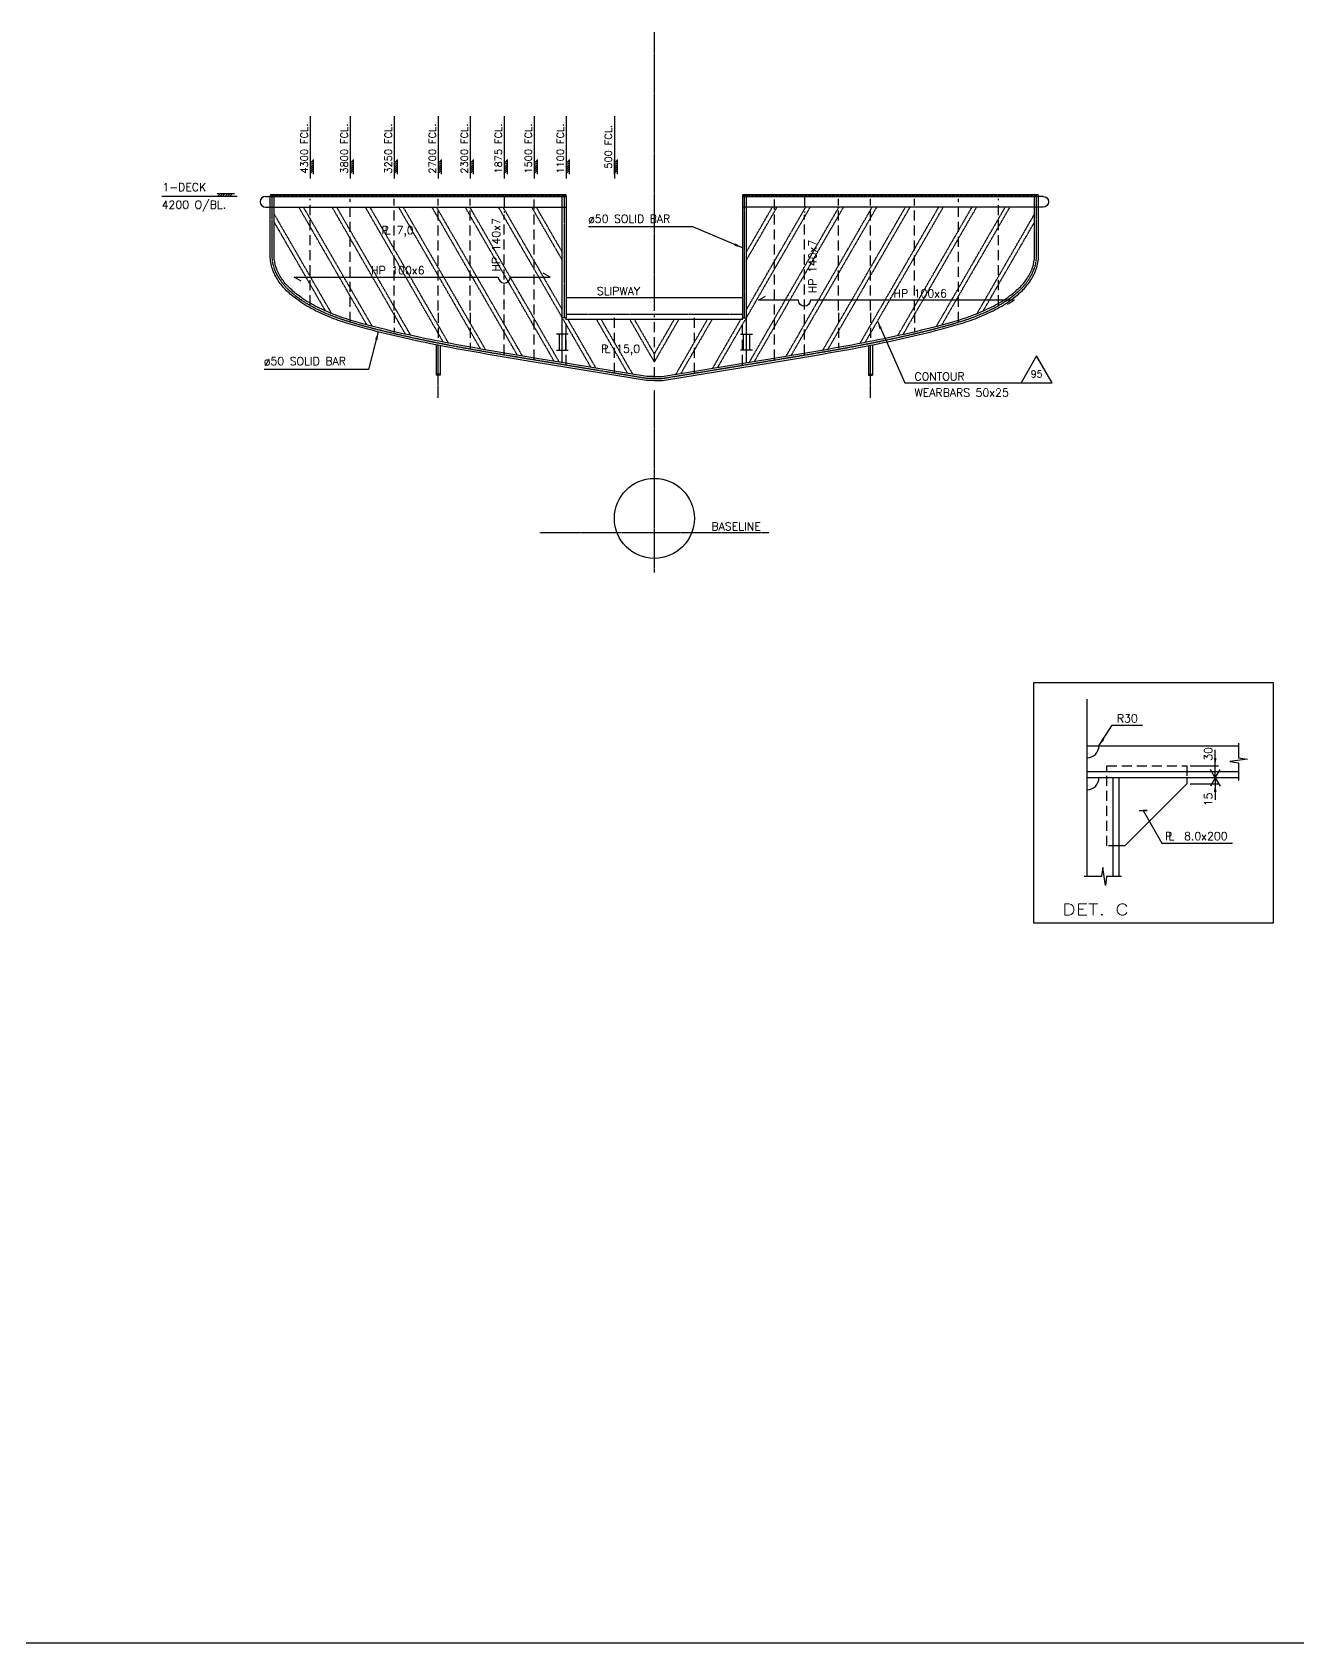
# Model space of a CAD drawing. Extents: x 53504 to 219407, y 25397 to 156081.
# Drawn here: x 149359 to 165173, y 56596 to 76721 of the extents above; entities that cross this region are included whole.
import ezdxf
from ezdxf.enums import TextEntityAlignment as Align

# ---------------------------------------------------------------- set-up
doc = ezdxf.new("R2010")
doc.units = 0
doc.header["$LTSCALE"] = 250
for name, pattern in [('DASHED', [0.75, 0.5, -0.25]), ('JERNB', [2, 1, -1]), ('PHANTOM', [2.1, 1.25, -0.2, 0.125, -0.2, 0.125, -0.2])]:
    doc.linetypes.add(name, pattern=pattern)
doc.layers.get('0').update_dxf_attribs({"linetype": 'CONTINUOUS'})
doc.layers.get('DEFPOINTS').update_dxf_attribs({"linetype": 'CONTINUOUS'})
for name, color, linetype in [('INSPKT', 7, 'CONTINUOUS'), ('POSNR', 2, 'CONTINUOUS'), ('S0CO1', 1, 'CONTINUOUS'), ('S0CO2', 2, 'CONTINUOUS'), ('S0CO3', 3, 'CONTINUOUS'), ('S0CO5', 4, 'CONTINUOUS'), ('S0DA1', 1, 'DASHED'), ('S0DA2', 2, 'DASHED'), ('S0DA3', 3, 'DASHED'), ('S0DIM', 2, 'CONTINUOUS'), ('S0PH1', 1, 'PHANTOM'), ('S0TX2', 2, 'CONTINUOUS')]:
    doc.layers.add(name, color=color, linetype=linetype)
doc.styles.add('ROMANS', font='romans', dxfattribs={"height": 100})
doc.dimstyles.new('ROAR', dxfattribs={"dimscale": 0.4, "dimtxt": 150, "dimasz": 2.4, "dimexe": 100, "dimexo": 100, "dimgap": 400, "dimtad": 0, "dimdsep": 46, "dimtxsty": 'ROMANS', "dimblk1": 'PILB', "dimblk2": 'PILC', "dimsah": 1, "dimcen": 0, "dimclrd": 1, "dimclre": 1, "dimclrt": 2, "dimadec": 0, "dimazin": 0, "dimtfac": 1, "dimtmove": 2, "dimatfit": 3, "dimldrblk": 'PILB', "dimfxl": 100, "dimtvp": 100, "dimtolj": 1, "dimarcsym": 0})
doc.dimstyles.get("Standard").update_dxf_attribs({"dimscale": 50, "dimtxt": 2, "dimasz": 2, "dimexe": 0.5, "dimexo": 1, "dimgap": 1, "dimtad": 1, "dimdsep": 46, "dimtxsty": 'ROMANS', "dimcen": 1.5, "dimclrd": 1, "dimclre": 1, "dimclrt": 2, "dimazin": 2, "dimtfac": 1, "dimtmove": 2, "dimatfit": 3, "dimfxl": 1, "dimtvp": 100, "dimtolj": 1, "dimarcsym": 0})

# ---------------------------------------------------------------- blocks, each defined once
blk = doc.blocks.new('*X7')
at = {"color": 0}
for p, q in [((13410, 17177), (13450, 17217)), ((13439, 17177), (13479, 17217)), ((13467, 17177), (13507, 17217)), ((13495, 17177), (13535, 17217)), ((13523, 17177), (13563, 17217)), ((13552, 17177), (13592, 17217))]:
    blk.add_line(p, q, dxfattribs=at)
blk = doc.blocks.new('TYKK')
at = {"layer": 'S0CO1'}
for p, q in [((-2.04, 0.82), (2.04, 0.82)), ((-2.04, 0), (2.04, 0))]:
    blk.add_line(p, q, dxfattribs=at)
at = {"layer": 'S0CO1', "xscale": 0.0204, "yscale": 0.0204, "zscale": 0.0204}
blk.add_blockref('*X7', (-275.41, -350.41), dxfattribs=at)
blk = doc.blocks.new('ST10011')
at = {"layer": 'S0CO1'}
for p, q in [((4.24, 0.65), (-0.08, 0.65)), ((0, 0), (0.65, 0.65)), ((0.6, 0), (1.25, 0.65)), ((1.2, 0), (1.85, 0.65)), ((1.8, 0), (2.45, 0.65)), ((2.4, 0), (3.05, 0.65)), ((3, 0), (3.65, 0.65))]:
    blk.add_line(p, q, dxfattribs=at)
blk = doc.blocks.new('PLDIM2')
at = {"layer": 'S0TX2', "style": 'ROMANS'}
for s, p in [('P', (-19, 0)), ('L', (23, 0))]:
    blk.add_text(s, height=100, dxfattribs=at).set_placement(p)
blk.add_attdef('XX.X', (168, -1), '', height=100, dxfattribs=at)
blk = doc.blocks.new('POS-PROF')
at = {"layer": 'POSNR'}
blk.add_lwpolyline([(-229, -132), (229, -132), (0, 265)], close=True, dxfattribs=at)
at = {"layer": 'POSNR', "color": 2, "style": 'ROMANS'}
blk.add_attdef('POS', text='', height=100, dxfattribs=at).set_placement((0, 0), align=Align.MIDDLE)
blk = doc.blocks.new('ST10073')
at = {"layer": 'S0CO2'}
for p, q in [((1.49, 4), (-1.49, 4)), ((-1.49, 0), (1.49, 0)), ((-0.79, 4), (-0.79, 0)), ((0.79, 4), (0.79, 0))]:
    blk.add_line(p, q, dxfattribs=at)
blk = doc.blocks.new('PILB')
at = {"color": 1}
for q in [(130, 75), (130, -75)]:
    blk.add_line((0, 0), q, dxfattribs=at)
at = {"color": 1, "linetype": 'ByBlock'}
blk.add_line((0, 0), (250, 0), dxfattribs=at)
blk = doc.blocks.new('PILC')
at = {"color": 1, "linetype": 'ByBlock'}
blk.add_line((0, 0), (-250, 0), dxfattribs=at)
blk.add_solid([(-125, 21), (-125, -21), (0, 0)], dxfattribs=at)
blk = doc.blocks.new('*D212')
at = {"layer": 'DEFPOINTS', "color": 0, "transparency": 16777216}
for p in [(69101, 39290), (68692, 39215), (69045, 39215)]:
    blk.add_point(p, dxfattribs=at)
at = {"layer": 'S0DIM', "color": 1, "lineweight": -2, "transparency": 16777216}
for p, q in [((69061, 39290), (69005, 39290)), ((69045, 39291), (69045, 39292)), ((69045, 39290), (69045, 39215)), ((68732, 39215), (69085, 39215)), ((69045, 39214), (69045, 39214))]:
    blk.add_line(p, q, dxfattribs=at)
at = {"layer": 'S0DIM', "color": 1, "lineweight": -2, "transparency": 16777216, "xscale": 0.8, "yscale": 0.8, "zscale": 0.8}
for name, p, rotation in [('PILB', (69045, 39290), 270), ('PILC', (69045, 39215), 90)]:
    blk.add_blockref(name, p, dxfattribs=dict(at, rotation=rotation))
at = {"layer": 'S0DIM', "color": 2, "transparency": 16777216, "insert": (68958, 39020), "char_height": 100, "attachment_point": 5, "rotation": 90, "style": 'ROMANS'}
blk.add_mtext('\\A1;15', dxfattribs=at)
blk = doc.blocks.new('*D213')
at = {"layer": 'DEFPOINTS', "color": 0, "transparency": 16777216}
for p in [(68692, 39440), (69045, 39440), (69101, 39290)]:
    blk.add_point(p, dxfattribs=at)
at = {"layer": 'S0DIM', "color": 1, "lineweight": -2, "transparency": 16777216}
for p, q in [((68732, 39440), (69085, 39440)), ((69061, 39290), (69005, 39290)), ((69045, 39441), (69045, 39442)), ((69045, 39290), (69045, 39440)), ((69045, 39289), (69045, 39289))]:
    blk.add_line(p, q, dxfattribs=at)
at = {"layer": 'S0DIM', "color": 1, "lineweight": -2, "transparency": 16777216, "xscale": 0.8, "yscale": 0.8, "zscale": 0.8}
for name, p, rotation in [('PILB', (69045, 39290), 90), ('PILC', (69045, 39440), 270)]:
    blk.add_blockref(name, p, dxfattribs=dict(at, rotation=rotation))
at = {"layer": 'S0DIM', "color": 2, "transparency": 16777216, "insert": (68958, 39589), "char_height": 100, "attachment_point": 5, "rotation": 90, "style": 'ROMANS'}
blk.add_mtext('\\A1;30', dxfattribs=at)
blk = doc.blocks.new('C')
at = {"layer": 'S0CO1'}
blk.add_lwpolyline([(-3000.003, -2999.995), (0, -2999.995), (0, 0), (-3000.003, 0)], close=True, dxfattribs=at)
at = {"layer": 'S0CO1', "flags": 128}
for points in [[(-436.12, -752.347), (-436.12, -936.951), (-324.715, -952.608), (-547.525, -983.922), (-436.12, -999.579), (-436.12, -1218.682)], [(-1900.738, -2419.4), (-2085.343, -2419.4), (-2101, -2530.805), (-2132.314, -2307.995), (-2147.971, -2419.4), (-2367.074, -2419.4)]]:
    blk.add_lwpolyline(points, dxfattribs=at)
at = {"layer": 'S0CO2'}
for p, q in [((-436.12, -1111.53), (-2331.384, -1111.53)), ((-436.12, -1186.53), (-2331.384, -1186.53)), ((-2006.385, -1186.53), (-2006.385, -2419.4)), ((-1931.385, -1186.53), (-1931.385, -2419.4))]:
    blk.add_line(p, q, dxfattribs=at)
blk.add_lwpolyline([(-1081.385, -1186.53), (-1081.385, -1261.53), (-1856.385, -2036.53), (-1931.385, -2036.53)], dxfattribs=at)
for centre in [(-2331.384, -786.531), (-2331.384, -1186.53)]:
    blk.add_arc(centre, 150, 270, 0, dxfattribs=at)
at = {"layer": 'S0CO5'}
for p, q in [((-2331.384, -201.355), (-2331.384, -2419.4)), ((-2331.384, -786.531), (-436.12, -786.531))]:
    blk.add_line(p, q, dxfattribs=at)
at = {"layer": 'S0DA1'}
blk.add_lwpolyline([(-1935.959, -2036.53), (-2081.385, -2036.53), (-2081.385, -1036.53), (-1081.385, -1036.53), (-1081.385, -1183.755)], dxfattribs=at)
at = {"layer": 'S0TX2', "color": 1}
blk.add_lwpolyline([(-1677.033, -1594.545), (-1577.033, -1594.545), (-1627.033, -1594.545), (-1395.076, -2003.357), (-511.671, -2003.357)], dxfattribs=at)
at = {"layer": 'S0TX2'}
ref = blk.add_blockref('PLDIM2', (-1334.872, -1963.304), dxfattribs=at)
ref.add_attrib('XX.X', '8.0x200', (-1117.876, -1964.763), dxfattribs={"height": 100, "style": 'ROMANS'})
at = {"layer": 'S0TX2', "style": 'ROMANS'}
blk.add_text('R30', height=100, dxfattribs=at).set_placement((-1957.133, -443.678), align=Align.MIDDLE_LEFT)
at = {"layer": 'S0TX2', "color": 4, "style": 'ROMANS', "width": 1.35}
blk.add_text('DET. C', height=140, dxfattribs=at).set_placement((-2223.593, -2831.222), align=Align.MIDDLE)
at = {"layer": 'S0DIM'}
for base, p2, angle, text, picture, middle in [((-728.221, -1036.53), (-1081.385, -1036.53), 90, '30', '*D213', (-815.32, -887.22)), ((-728.221, -1261.53), (-1081.385, -1261.53), 270, '15', '*D212', (-815.32, -1456.663))]:
    dim = blk.add_linear_dim(base=base, p1=(-672.141, -1186.53), p2=p2, angle=angle, text=text, dimstyle='ROAR', dxfattribs=at)
    dim.commit()
    dim.dimension.update_dxf_attribs({"geometry": picture, "text_midpoint": middle, "dimtype": 128, "insert": (-69773.422, -40476.667)})
at = {"layer": 'S0CO1'}
blk.add_leader([(-2181.384, -786.531), (-2015.102, -527.552), (-1635.698, -527.552)], dimstyle='STANDARD', override={"dimgap": 1, "dimtad": 0}, dxfattribs=at)

msp = doc.modelspace()

# ---------------------------------------------------------------- linework, layer by layer
at = {"layer": 'INSPKT', "color": 0}
msp.add_circle((157133.075, 70645.903), 500, dxfattribs=at)
at = {"layer": 'S0CO1', "color": 0}
for p, q in [((152333.075, 74693.813), (156033.075, 74693.813)), ((152333.075, 74669.813), (156033.075, 74669.813)), ((158233.075, 74693.813), (161933.076, 74693.813)), ((158233.075, 74669.813), (161933.076, 74669.813)), ((156033.075, 73407.009), (158233.076, 73407.009)), ((155983.075, 72593.142), (155983.075, 73153.437)), ((156033.075, 73135.034), (158233.076, 73135.034)), ((158283.076, 72593.142), (158283.076, 73153.437))]:
    msp.add_line(p, q, dxfattribs=at)
at = {"layer": 'S0CO1', "color": 0, "linetype": 'JERNB', "ltscale": 0.02}
for p, q in [((152333.075, 74681.813), (156033.075, 74681.813)), ((158233.075, 74681.813), (161933.076, 74681.813))]:
    msp.add_line(p, q, dxfattribs=at)
at = {"layer": 'S0CO1', "color": 6}
msp.add_line((78186.515, 56596.307), (217245.628, 56596.307), dxfattribs=at)
at = {"layer": 'S0CO2', "color": 0}
for p, q in [((154408.075, 72814.977), (154408.075, 72434.813)), ((154458.075, 72805.122), (154458.075, 72434.813)), ((159808.075, 72805.122), (159808.075, 72434.813)), ((159858.075, 72814.977), (159858.075, 72434.813)), ((154458.075, 72449.813), (154408.075, 72449.813)), ((154458.075, 72434.813), (154408.075, 72434.813)), ((159808.075, 72449.813), (159858.075, 72449.813)), ((159808.075, 72434.813), (159858.075, 72434.813))]:
    msp.add_line(p, q, dxfattribs=at)
at = {"layer": 'S0CO2', "color": 0, "flags": 128}
for points in [[(157133.075, 72369.813), (157033.075, 72369.813), (155633.075, 72600.023, -0.001277), (155032.24, 72700.258, -0.006661), (154433.075, 72810.033, -0.006465), (153999.139, 72901.371, -0.009038), (153568.242, 73006.125, -0.008431), (153330.79, 73072.715, -0.020633), (153097.606, 73152.988, -0.02673), (152873.188, 73254.892, -0.038954), (152664.046, 73385.304, -0.03303), (152538.73, 73491.172, -0.053446), (152433.487, 73617.013, -0.063573), (152360.429, 73763.46, -0.084137), (152333.075, 73924.812), (152333.075, 74681.813)], [(157133.075, 72419.813), (157037.159, 72419.813), (155641.188, 72649.36, -0.001277), (155040.594, 72749.555, -0.006661), (154442.74, 72859.09, -0.006465), (154010.07, 72950.161, -0.009038), (153580.93, 73054.488, -0.008431), (153345.101, 73120.624, -0.020633), (153115.817, 73199.553, -0.02673), (152896.264, 73299.249, -0.038954), (152693.722, 73425.545, -0.03303), (152573.447, 73527.154, -0.053446), (152475.042, 73644.818, -0.063573), (152407.637, 73779.935, -0.084137), (152383.075, 73924.815), (152383.075, 74681.813)], [(157133.076, 72369.813), (157233.076, 72369.813), (158633.076, 72600.023, 0.001277), (159233.911, 72700.258, 0.006661), (159833.075, 72810.033, 0.006465), (160267.011, 72901.371, 0.009038), (160697.908, 73006.125, 0.008431), (160935.361, 73072.715, 0.020633), (161168.545, 73152.988, 0.02673), (161392.963, 73254.892, 0.038954), (161602.105, 73385.304, 0.03303), (161727.421, 73491.172, 0.053446), (161832.664, 73617.013, 0.063573), (161905.721, 73763.46, 0.084137), (161933.075, 73924.812), (161933.076, 74681.813)], [(157133.076, 72419.813), (157228.992, 72419.813), (158624.963, 72649.36, 0.001277), (159225.557, 72749.555, 0.006661), (159823.41, 72859.09, 0.006465), (160256.081, 72950.161, 0.009038), (160685.221, 73054.488, 0.008431), (160921.05, 73120.624, 0.020633), (161150.334, 73199.553, 0.02673), (161369.887, 73299.249, 0.038954), (161572.429, 73425.545, 0.03303), (161692.704, 73527.154, 0.053446), (161791.109, 73644.818, 0.063573), (161858.513, 73779.935, 0.084137), (161883.075, 73924.815), (161883.076, 74681.813)]]:
    msp.add_lwpolyline(points, format="xyb", dxfattribs=at)
for points in [[(156033.075, 74681.813), (156033.075, 73153.437), (155983.075, 73153.437), (155983.075, 74681.813)], [(158233.075, 74681.813), (158233.076, 73153.437), (158283.076, 73153.437), (158283.075, 74681.813)]]:
    msp.add_lwpolyline(points, dxfattribs=at)
at = {"layer": 'S0CO3', "color": 0}
for p, q in [((152275.576, 74670.207), (152333.075, 74670.207)), ((161990.575, 74670.207), (161933.076, 74670.207))]:
    msp.add_line(p, q, dxfattribs=at)
for points in [[(152275.576, 74670.207, 1), (152275.576, 74535.207), (156033.076, 74535.207)], [(161990.575, 74670.207, -1), (161990.575, 74535.207), (158233.075, 74535.207)]]:
    msp.add_lwpolyline(points, format="xyb", dxfattribs=at)
at = {"layer": 'S0DA2', "color": 0}
for p, q in [((152833.075, 73310.946), (152833.075, 74639.813)), ((153333.075, 73103.35), (153333.075, 74639.813)), ((153883.075, 73244.813), (153883.075, 74639.813)), ((154433.075, 73244.813), (154433.075, 74639.813)), ((154833.075, 73244.813), (154833.075, 74639.813)), ((155633.075, 72630.424), (155633.075, 74639.813)), ((158633.075, 72630.424), (158633.075, 74639.813)), ((159433.075, 73244.813), (159433.075, 74639.813)), ((159833.075, 73244.813), (159833.075, 74639.813)), ((160383.075, 73244.813), (160383.075, 74639.813)), ((160933.075, 73103.35), (160933.075, 74639.813)), ((161433.075, 73310.946), (161433.075, 74639.813)), ((155258.075, 72692.213), (155258.075, 74439.813)), ((159008.075, 72692.213), (159008.075, 74439.813)), ((156033.075, 72564.651), (156033.075, 73153.043)), ((158233.076, 72564.651), (158233.076, 73153.043))]:
    msp.add_line(p, q, dxfattribs=at)
at = {"layer": 'S0DA3', "color": 0}
for p, q in [((155258.075, 74669.813), (155258.075, 74469.813)), ((159008.075, 74669.813), (159008.075, 74469.813)), ((153883.075, 73214.813), (153883.075, 72967.966)), ((154433.075, 73214.813), (154433.075, 72850.033)), ((154833.075, 73214.813), (154833.075, 72774.918)), ((156633.075, 72465.99), (156633.075, 73153.043)), ((157133.075, 72409.813), (157133.075, 73183.043)), ((157633.075, 72465.99), (157633.075, 73153.043)), ((159433.075, 73214.813), (159433.075, 72774.918)), ((159833.075, 73214.813), (159833.075, 72850.033)), ((160383.075, 73214.813), (160383.075, 72967.966))]:
    msp.add_line(p, q, dxfattribs=at)
at = {"layer": 'S0DIM', "color": 0}
for p, q in [((152833.075, 75670.609), (152833.075, 74891.633)), ((153333.075, 75670.609), (153333.075, 74891.633)), ((153883.075, 75670.609), (153883.075, 74891.633)), ((154433.075, 75670.609), (154433.075, 74891.633)), ((154833.075, 75670.609), (154833.075, 74891.633)), ((155258.075, 75670.609), (155258.075, 74891.633)), ((155633.075, 75670.609), (155633.075, 74891.633)), ((156033.075, 75670.609), (156033.075, 74891.633)), ((156633.075, 75670.609), (156633.075, 74891.633))]:
    msp.add_line(p, q, dxfattribs=at)
msp.add_lwpolyline([(151920.426, 74669.813), (150979.648, 74669.813)], dxfattribs=at)
at = {"layer": 'S0PH1', "color": 0, "ltscale": 0.02}
for p, q in [((157133.075, 73238.161), (157133.075, 76721.402)), ((157133.075, 73238.161), (157133.075, 76721.402)), ((153539.737, 73065.424), (152691.157, 74535.207)), ((153607.843, 73047.461), (152748.892, 74535.207)), ((154023.74, 72947.105), (153106.849, 74535.207)), ((154089.923, 72932.472), (153164.584, 74535.207)), ((154496.302, 72848.604), (153522.541, 74535.207)), ((154561.278, 72836.061), (153580.277, 74535.207)), ((154961.343, 72763.13), (153938.234, 74535.207)), ((155025.428, 72752.131), (153995.969, 74535.207)), ((155421.8, 72685.594), (154353.926, 74535.207)), ((155485.648, 72675.006), (154411.661, 74535.207)), ((155881.198, 72609.894), (154769.618, 74535.207)), ((155944.989, 72599.404), (154827.353, 74535.207)), ((155983.075, 73153.437), (155185.31, 74535.207)), ((155983.075, 73253.437), (155243.045, 74535.207)), ((155983.076, 73873.436), (155601.002, 74535.207)), ((155983.076, 73973.436), (155658.737, 74535.207)), ((158283.075, 73873.436), (158665.148, 74535.207)), ((158283.075, 73973.436), (158607.413, 74535.207)), ((158283.076, 73153.437), (159080.841, 74535.207)), ((158283.076, 73253.437), (159023.106, 74535.207)), ((158321.162, 72599.404), (159438.798, 74535.207)), ((158384.953, 72609.894), (159496.533, 74535.207)), ((158780.503, 72675.006), (159854.49, 74535.207)), ((158844.351, 72685.594), (159912.225, 74535.207)), ((159240.723, 72752.131), (160270.182, 74535.207)), ((159304.808, 72763.13), (160327.917, 74535.207)), ((159704.872, 72836.061), (160685.874, 74535.207)), ((159769.849, 72848.604), (160743.609, 74535.207)), ((160176.228, 72932.472), (161101.567, 74535.207)), ((160242.411, 72947.105), (161159.302, 74535.207)), ((160658.308, 73047.461), (161517.259, 74535.207)), ((160726.414, 73065.424), (161574.994, 74535.207)), ((153100.651, 73205.942), (152383.076, 74448.819)), ((153024.691, 73237.51), (152387.406, 74341.319)), ((161165.5, 73205.942), (161883.075, 74448.819)), ((161241.46, 73237.51), (161878.745, 74341.319)), ((156340.494, 72534.369), (155994.85, 73133.043)), ((156033.075, 73197.414), (158233.076, 73197.414)), ((156404.285, 72523.88), (156052.585, 73133.043)), ((156799.791, 72458.844), (156410.542, 73133.043)), ((156863.582, 72448.355), (156468.277, 73133.043)), ((157133.075, 72601.578), (156826.234, 73133.043)), ((157133.075, 72701.578), (156883.969, 73133.043)), ((157133.075, 72601.578), (157439.917, 73133.043)), ((157133.075, 72701.578), (157382.181, 73133.043)), ((157402.569, 72448.355), (157797.874, 73133.043)), ((157466.36, 72458.844), (157855.609, 73133.043)), ((157861.865, 72523.88), (158213.566, 73133.043)), ((157925.657, 72534.369), (158271.301, 73133.043)), ((154433.075, 72151.448), (154433.075, 72810.033)), ((159833.075, 72151.448), (159833.075, 72810.033)), ((157133.075, 69969.813), (157133.075, 72246.781)), ((155702.1, 70469.813), (158564.051, 70469.813))]:
    msp.add_line(p, q, dxfattribs=at)
at = {"layer": 'S0PH1', "color": 0, "ltscale": 0.02, "flags": 128}
for points in [[(157133.075, 72394.813), (157035.117, 72394.813), (155637.132, 72624.691, -0.001277), (155036.417, 72724.907, -0.006661), (154437.908, 72834.561, -0.006465), (154004.605, 72925.766, -0.009038), (153574.586, 73030.306, -0.008431), (153337.945, 73096.67, -0.020633), (153106.712, 73176.27, -0.02673), (152884.726, 73277.071, -0.038954), (152678.884, 73405.425, -0.03303), (152556.088, 73509.163, -0.053446), (152454.264, 73630.916, -0.063573), (152384.033, 73771.698, -0.084137), (152358.075, 73924.814), (152358.075, 74681.813)], [(157133.076, 72394.813), (157231.034, 72394.813), (158629.019, 72624.691, 0.001277), (159229.734, 72724.907, 0.006661), (159828.243, 72834.561, 0.006465), (160261.546, 72925.766, 0.009038), (160691.565, 73030.306, 0.008431), (160928.206, 73096.67, 0.020633), (161159.439, 73176.27, 0.02673), (161381.425, 73277.071, 0.038954), (161587.267, 73405.425, 0.03303), (161710.063, 73509.163, 0.053446), (161811.887, 73630.916, 0.063573), (161882.117, 73771.698, 0.084137), (161908.075, 73924.814), (161908.076, 74681.813)]]:
    msp.add_lwpolyline(points, format="xyb", dxfattribs=at)
for points in [[(156008.075, 74681.813), (156008.075, 73158.043)], [(158258.076, 73158.043), (158258.075, 74681.813)]]:
    msp.add_lwpolyline(points, dxfattribs=at)
at = {"layer": 'S0TX2', "color": 0}
for points in [[(152720.402, 73612.102), (152633.799, 73662.102), (155183.075, 73662.102, 1), (155333.075, 73662.102), (155832.117, 73662.102), (155745.515, 73712.102)], [(161545.749, 73323.181), (161632.352, 73373.181), (159083.075, 73373.181, -1), (158933.075, 73373.181), (158434.033, 73373.181), (158520.636, 73423.181)]]:
    msp.add_lwpolyline(points, format="xyb", dxfattribs=at)

# ---------------------------------------------------------------- block references
at = {"layer": 'POSNR', "color": 0, "xscale": 0.8500000000058207, "yscale": 0.8500000000058207, "zscale": 0.8500000000058207}
msp.add_blockref('POS-PROF', (161910.122, 72451.262), dxfattribs=at).add_auto_attribs({'POS': '95'})
at = {"layer": 'S0CO1', "color": 0}
for p, values in [((153743.57, 74197.33), {'XX.X': '7,0'}), ((156487.607, 72716.882), {'XX.X': '15,0'})]:
    msp.add_blockref('PLDIM2', p, dxfattribs=at).add_auto_attribs(values)
at = {"layer": 'S0CO1', "color": 0, "yscale": 50, "zscale": 50}
for p, xscale in [((155983.075, 72748.48), 50), ((158283.076, 72748.48), -50)]:
    msp.add_blockref('ST10073', p, dxfattribs=dict(at, xscale=xscale))
at = {"layer": 'S0CO1', "color": 0}
msp.add_blockref('C', (164869.472, 68590.658), dxfattribs=at)
at = {"layer": 'S0DIM', "color": 0, "extrusion": (0, 0, -1), "xscale": 45, "yscale": 45, "zscale": -45, "rotation": 270}
for p in [(-152869.795, 75038.881), (-153369.795, 75038.881), (-153919.795, 75038.881), (-154469.795, 75038.881), (-154869.795, 75038.881), (-155294.795, 75038.881), (-155669.795, 75038.881), (-156069.795, 75038.881), (-156669.795, 75038.881)]:
    msp.add_blockref('TYKK', p, dxfattribs=at)
at = {"layer": 'S0DIM', "color": 0, "xscale": 50, "yscale": 50, "zscale": 50}
msp.add_blockref('ST10011', (151675.248, 74669.813), dxfattribs=at)

# ---------------------------------------------------------------- texts
at = {"layer": 'S0DIM', "color": 0, "style": 'ROMANS', "text_generation_flag": 6}
for s, p in [('4300 FCL.', (152803.325, 74954.125)), ('3800 FCL.', (153303.325, 74954.125)), ('3250 FCL.', (153853.325, 74954.125)), ('2700 FCL.', (154403.325, 74954.125)), ('2300 FCL.', (154803.325, 74954.125)), ('1875 FCL.', (155228.325, 74954.125)), ('1500 FCL.', (155603.325, 74954.125)), ('1100 FCL.', (156003.325, 74954.125)), (' 500 FCL.', (156603.325, 74954.125))]:
    msp.add_text(s, height=90, rotation=270, dxfattribs=at).set_placement(p)
at = {"layer": 'S0DIM', "color": 0, "style": 'ROMANS'}
for s, p in [('SLIPWAY', (156414.664, 73437.129)), ('BASELINE', (157846.536, 70496.573))]:
    msp.add_text(s, height=100, dxfattribs=at).set_placement(p)
at = {"layer": 'S0TX2', "color": 0, "style": 'ROMANS'}
for s, p in [('1-DECK', (150985.096, 74735.528)), ('4200 O/BL.', (150976.542, 74516.058))]:
    msp.add_text(s, height=100, dxfattribs=at).set_placement(p)
for p in [(155155.761, 73729.266), (159110.39, 73459.16)]:
    msp.add_text('HP 140x7', height=100, rotation=90, dxfattribs=at).set_placement(p, align=Align.MIDDLE_LEFT)
for s, p in [('ø50 SOLID BAR', (156307.648, 74390.076)), ('HP 100x6', (153592.895, 73746.21)), ('HP 100x6', (160121.081, 73457.289)), ('ø50 SOLID BAR', (152254.495, 72611.091)), ('CONTOUR', (160383.851, 72420.035)), ('WEARBARS 50x25', (160383.851, 72218.278))]:
    msp.add_text(s, height=100, dxfattribs=at).set_placement(p, align=Align.MIDDLE_LEFT)

# ---------------------------------------------------------------- leaders
at = {"layer": 'S0CO1', "color": 0}
for points in [[(158233.075, 74028.196), (157613.376, 74287.697), (156310.17, 74287.697)], [(159920.772, 73110.01), (160262.435, 72338.651), (161715.074, 72338.651)], [(153683.862, 72976.394), (153560.222, 72508.712), (152257.016, 72508.712)]]:
    msp.add_leader(points, dimstyle='STANDARD', override={"dimgap": 1, "dimtad": 0}, dxfattribs=at)

doc.saveas('drawing.dxf')
